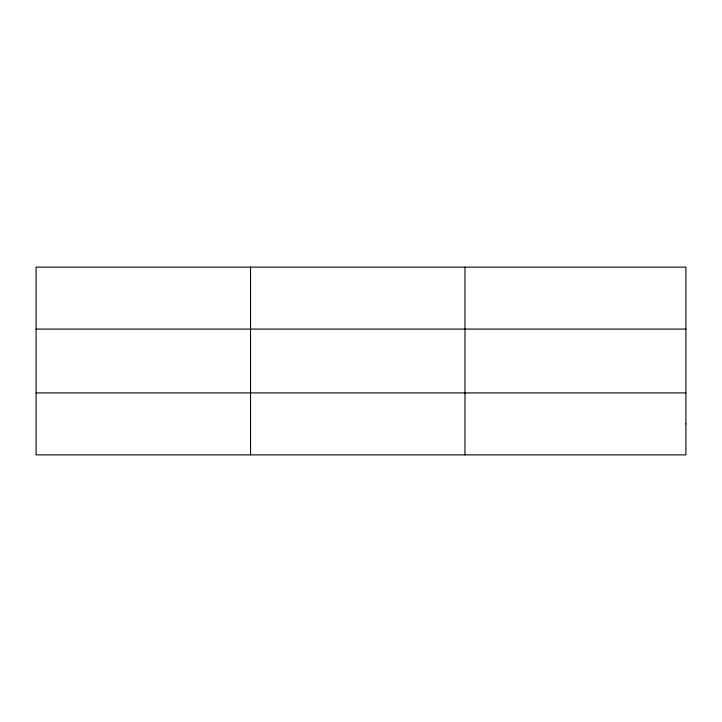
<?xml version="1.0" encoding="UTF-8"?>
<svg xmlns="http://www.w3.org/2000/svg" width="722" height="722" viewBox="0 0 722 722"><rect width="100%" height="100%" fill="white"/><g stroke="black" fill="none" stroke-linecap="round" stroke-linejoin="round"><path stroke-width="1.08" d="M250.534 454.869L250.534 267.131M464.968 454.869L464.968 267.131M36.1 329.088L685.9 329.088M36.1 392.912L685.9 392.912M685.9 423.886L685.9 454.869L36.1 454.869L36.1 267.131L685.9 267.131L685.9 423.886"/></g></svg>
